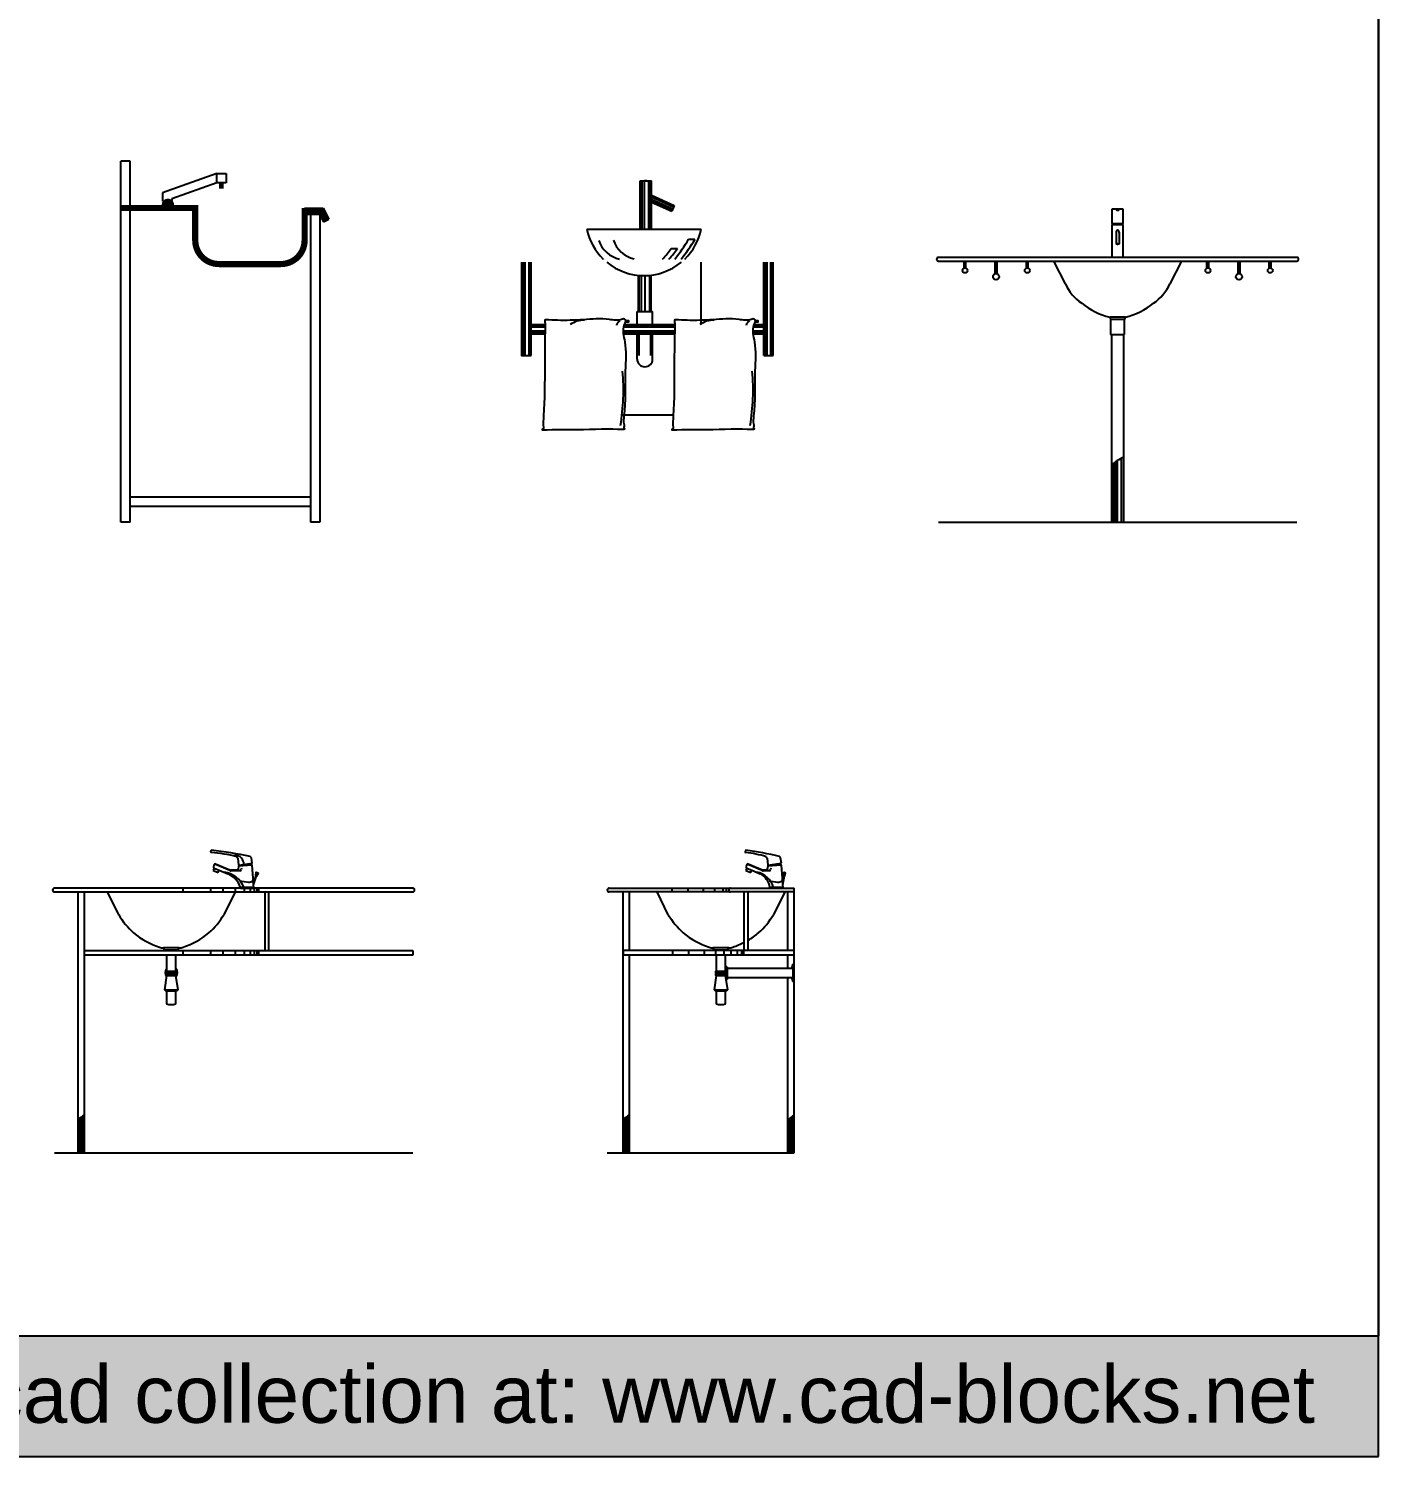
# Model space of a CAD drawing. Header units: millimetres. Extents: x 1357 to 18171, y 1516 to 18553.
# Drawn here: x 13838 to 18171, y 1516 to 6100 of the extents above; entities that cross this region are included whole.
import ezdxf

# ---------------------------------------------------------------- set-up
doc = ezdxf.new("R2010")
doc.units = ezdxf.units.MM
doc.layers.add('www.cad-blocks.net', color=7, linetype='Continuous')
doc.styles.get("Standard").update_dxf_attribs({"font": 'arial.ttf'})

# ---------------------------------------------------------------- blocks, each defined once
blk = doc.blocks.new('QQQ6')
for p, q in [((-0.02642, -0.00289), (-0.02642, 1.1556)), ((-0.02642, 1.1556), (0.00358, 1.1556)), ((-0.02642, 1.0056), (-0.02642, 1.1556)), ((0.00358, -0.00289), (0.00358, 1.1556)), ((-0.3342, 1.11669), (-0.3342, 1.08669)), ((-0.3042, 1.11669), (-0.3342, 1.11669)), ((-0.3042, 1.11669), (-0.12985, 1.05458)), ((-0.3042, 1.08669), (-0.3042, 1.11669)), ((-0.3342, 1.08669), (-0.3042, 1.08669)), ((-0.3042, 1.08669), (-0.15985, 1.03484)), ((-0.12985, 1.05458), (-0.12985, 1.02798)), ((-0.15985, 1.03484), (-0.15985, 1.03003)), ((-0.64642, 1.0056), (-0.66434, 0.97017)), ((-0.58636, 1.0056), (-0.64642, 1.0056)), ((-0.63412, 0.9856), (-0.64649, 0.96114)), ((-0.58636, 0.9856), (-0.63412, 0.9856)), ((-0.63515, 0.98423), (-0.63515, -0.00289)), ((-0.60515, 0.98423), (-0.60515, -0.00289)), ((-0.64649, 0.96114), (-0.66434, 0.97017)), ((-0.60515, 0.07711), (-0.02642, 0.07711)), ((-0.60515, 0.04711), (-0.02642, 0.04711)), ((-0.63515, -0.00289), (-0.60515, -0.00289)), ((-0.02642, -0.00289), (0.00358, -0.00289))]:
    blk.add_line(p, q)
for points, const_width in [([(-0.3192, 1.08669), (-0.3192, 1.06809)], 0.015), ([(-0.65542, 0.96566), (-0.63707, 1.0011)], 0.02), ([(-0.58604, 0.99566), (-0.64548, 0.99566)], 0.02)]:
    blk.add_lwpolyline(points, dxfattribs=dict(const_width=const_width))
for points, const_width in [([(-0.15755, 1.0156, -1), (-0.1373, 1.0156, -1)], 0.01975), ([(-0.58636, 1.0056), (-0.58636, 0.90187, 0.414214), (-0.51019, 0.82571), (-0.31142, 0.82571, 0.414214), (-0.23525, 0.90187), (-0.23525, 1.0056), (0.00358, 1.0056)], 0.02)]:
    blk.add_lwpolyline(points, format="xyb", dxfattribs=dict(const_width=const_width))
blk = doc.blocks.new('78239929')
at = {"xscale": 10, "zscale": 10}
blk.add_blockref('QQQ6', (-0.0275, 0.0014), dxfattribs=at)
blk = doc.blocks.new('LAV-COR2')
at = {"xscale": 0.1, "zscale": 0.1}
blk.add_blockref('78239929', (-0.0008, 0.0015), dxfattribs=at)
blk = doc.blocks.new('A$C78876730')
blk.add_blockref('LAV-COR2', (0.6679, 0))
blk = doc.blocks.new('A$C229E34E3')
for p, q in [((0.3805, 0.6445), (0.3805, 0.7997)), ((0.3805, 0.7997), (0.4165, 0.7997)), ((0.3811, 0.6445), (0.3811, 0.7997)), ((0.3816, 0.6445), (0.3816, 0.7997)), ((0.3831, 0.6445), (0.3831, 0.7997)), ((0.3867, 0.6445), (0.3867, 0.7997)), ((0.4014, 0.8), (0.3938, 0.8)), ((0.3944, 0.6445), (0.3944, 0.7997)), ((0.4086, 0.6445), (0.4086, 0.7993)), ((0.4121, 0.6445), (0.4121, 0.7995)), ((0.4145, 0.6445), (0.4145, 0.7997)), ((0.4156, 0.6445), (0.4156, 0.7995)), ((0.4165, 0.6445), (0.4165, 0.7997)), ((0.4162, 0.7521), (0.4892, 0.7197)), ((0.4165, 0.7536), (0.4898, 0.721)), ((0.4165, 0.7482), (0.4878, 0.7166)), ((0.4165, 0.7408), (0.4849, 0.7104)), ((0.4165, 0.7356), (0.4829, 0.7061)), ((0.4165, 0.734), (0.4826, 0.7047)), ((0.4165, 0.7326), (0.482, 0.7035)), ((0.4165, 0.7317), (0.4817, 0.7028)), ((0.4898, 0.721), (0.4817, 0.7028)), ((0.2091, 0.6445), (0.5766, 0.6445)), ((0.5359, 0.6125), (0.5563, 0.6125)), ((0.4797, 0.5827), (0.5001, 0.5827)), ((0, 0.2388), (0, 0.5388)), ((0.0004, 0.2388), (0.0004, 0.5388)), ((0.0009, 0.2388), (0.0009, 0.5388)), ((0.0021, 0.2388), (0.0021, 0.5388)), ((0.0052, 0.2388), (0.0052, 0.5388)), ((0.0116, 0.2388), (0.0116, 0.5388)), ((0.0234, 0.2385), (0.0234, 0.5385)), ((0.0263, 0.2387), (0.0263, 0.5387)), ((0.0283, 0.2388), (0.0283, 0.5388)), ((0.0292, 0.2387), (0.0292, 0.5387)), ((0.03, 0.2388), (0.03, 0.5388)), ((0.576, 0.3388), (0.576, 0.5388)), ((0.777, 0.2388), (0.777, 0.5388)), ((0.7774, 0.2388), (0.7774, 0.5388)), ((0.7779, 0.2388), (0.7779, 0.5388)), ((0.7791, 0.2388), (0.7791, 0.5388)), ((0.7821, 0.2388), (0.7821, 0.5388)), ((0.7885, 0.2388), (0.7885, 0.5388)), ((0.8003, 0.2385), (0.8003, 0.5385)), ((0.8033, 0.2387), (0.8033, 0.5387)), ((0.8053, 0.2388), (0.8053, 0.5388)), ((0.8062, 0.2387), (0.8062, 0.5387)), ((0.807, 0.2388), (0.807, 0.5388)), ((0.3754, 0.3799), (0.3754, 0.4967)), ((0.3759, 0.3799), (0.3759, 0.4967)), ((0.3772, 0.3799), (0.3772, 0.4967)), ((0.3845, 0.3799), (0.3845, 0.4967)), ((0.3968, 0.3799), (0.3968, 0.4967)), ((0.4113, 0.3799), (0.4113, 0.4967)), ((0.4136, 0.3799), (0.4136, 0.4967)), ((0.415, 0.3799), (0.415, 0.4967)), ((0.4154, 0.3799), (0.4154, 0.4967)), ((0.3704, 0.3388), (0.3704, 0.3799)), ((0.3704, 0.3799), (0.4204, 0.3799)), ((0.4204, 0.3388), (0.4204, 0.3799)), ((0.03, 0.3388), (0.0755, 0.3388)), ((0.03, 0.3373), (0.0756, 0.3373)), ((0.03, 0.3315), (0.0755, 0.3315)), ((0.328, 0.3315), (0.4918, 0.3315)), ((0.3298, 0.3373), (0.4918, 0.3373)), ((0.3304, 0.3388), (0.4918, 0.3388)), ((0.7443, 0.3315), (0.776, 0.3315)), ((0.7461, 0.3373), (0.776, 0.3373)), ((0.7467, 0.3388), (0.776, 0.3388)), ((0.03, 0.3179), (0.0749, 0.3179)), ((0.03, 0.3129), (0.0748, 0.3129)), ((0.03, 0.3103), (0.0747, 0.3103)), ((0.03, 0.3088), (0.0746, 0.3088)), ((0.3264, 0.3179), (0.4912, 0.3179)), ((0.3266, 0.3129), (0.491, 0.3129)), ((0.3268, 0.3103), (0.491, 0.3103)), ((0.327, 0.3088), (0.4909, 0.3088)), ((0.3704, 0.2278), (0.3704, 0.3088)), ((0.3719, 0.239), (0.3719, 0.3088)), ((0.3767, 0.239), (0.3767, 0.3088)), ((0.4146, 0.239), (0.4146, 0.3088)), ((0.418, 0.239), (0.418, 0.3088)), ((0.4204, 0.2278), (0.4204, 0.3088)), ((0.7427, 0.3179), (0.776, 0.3179)), ((0.7428, 0.3129), (0.776, 0.3129)), ((0.7431, 0.3103), (0.776, 0.3103)), ((0.7432, 0.3088), (0.776, 0.3088)), ((0, 0.2388), (0.03, 0.2388)), ((0.777, 0.2388), (0.807, 0.2388)), ((0.322, 0.0488), (0.4867, 0.0488))]:
    blk.add_line(p, q)
at = {"ltscale": 10}
for points in [[(0.3336, 0.3515), (0.3423, 0.3515), (0.3423, 0.346), (0.3332, 0.346)], [(0.7499, 0.3515), (0.7586, 0.3515), (0.7586, 0.346), (0.7495, 0.346)]]:
    blk.add_lwpolyline(points, dxfattribs=at)
for centre, radius, start, end in [((0.3928, 0.6835), 0.1879, 191.9944, 225.7843), ((0.3928, 0.6835), 0.1879, 314.2157, 348.0056), ((0.333, 0.6371), 0.0903, 198.5737, 258.007), ((0.3799, 0.6382), 0.0903, 198.5737, 258.007), ((0.0305, 0.9156), 0.5894, 321.5165, 329.0485), ((0.0509, 0.9156), 0.5894, 321.5165, 329.0485), ((0.3211, 0.6835), 0.1879, 314.2157, 327.5617), ((0.3415, 0.6835), 0.1879, 314.2157, 327.5617), ((0.3928, 0.6835), 0.1879, 225.3545, 225.7843), ((0.3928, 0.6835), 0.1879, 230.3494, 309.6506), ((0.3928, 0.6835), 0.1879, 314.2157, 314.6455), ((0.3954, 0.2278), 0.025, 180, 0)]:
    blk.add_arc(centre, radius, start, end)
for centre, radius, start, end in [((0.2035, 0.2692), 0.0838, 91.66, 124.5261), ((0.3245, 0.3318), 0.0207, 116.0055, 169.1447), ((0.6198, 0.2692), 0.0838, 91.66, 124.5261), ((0.7408, 0.3318), 0.0207, 116.0055, 169.1447), ((-0.3768, 0.1292), 0.7034, 350.6053, 4.8335), ((0.0395, 0.1292), 0.7034, 350.6053, 4.8335)]:
    blk.add_arc(centre, radius, start, end, dxfattribs=at)
for points in [[(0.0789, 0.3539), (0.0745, 0.353), (0.0745, 0.3469), (0.0754, 0.3288), (0.0737, 0.2075), (0.0702, 0.0455), (0.0702, 0.0074), (0.0702, 0.0048), (0.0659, 0.0014), (0.0815, 0.0005), (0.1655, 0.0014), (0.3076, 0.0031), (0.3276, 0.0031), (0.331, 0.004), (0.3293, 0.0057), (0.3302, 0.0118), (0.3293, 0.0196), (0.3293, 0.0447), (0.3336, 0.1902), (0.3319, 0.2829), (0.3302, 0.3383), (0.3327, 0.3534), (0.3267, 0.3565), (0.3206, 0.3547), (0.2816, 0.3547), (0.1976, 0.3539), (0.1144, 0.3521), (0.078, 0.3539)], [(0.4951, 0.3539), (0.4908, 0.353), (0.4908, 0.3469), (0.4917, 0.3288), (0.4899, 0.2075), (0.4865, 0.0455), (0.4865, 0.0074), (0.4865, 0.0048), (0.4821, 0.0014), (0.4977, 0.0005), (0.5818, 0.0014), (0.7239, 0.0031), (0.7439, 0.0031), (0.7473, 0.004), (0.7456, 0.0057), (0.7465, 0.0118), (0.7456, 0.0196), (0.7456, 0.0447), (0.7499, 0.1902), (0.7482, 0.2829), (0.7465, 0.3383), (0.749, 0.3534), (0.743, 0.3565), (0.7369, 0.3547), (0.6979, 0.3547), (0.6139, 0.3539), (0.5307, 0.3521), (0.4943, 0.3539)]]:
    blk.add_spline(points, degree=3, dxfattribs=at)
at = {"linetype": 'ByBlock'}
blk.add_point((0, 0.2388), dxfattribs=at)
blk.add_point((0, 0.2388), dxfattribs=at)
blk = doc.blocks.new('A$C1B67439B')
for p, q in [((0.5993, 1.005), (0.5627, 1.005)), ((0.5627, 1.005), (0.5627, 0.959)), ((0.5993, 0.959), (0.5993, 1.005)), ((0.5627, 0.959), (0.5993, 0.959)), ((0.5993, 0.955), (0.5627, 0.955)), ((0.5627, 0.955), (0.5627, 0.85)), ((0.5647, 0.955), (0.5647, 0.959)), ((0.576, 0.9309), (0.576, 0.893)), ((0.576, 0.9309), (0.576, 0.9049)), ((0.586, 0.9309), (0.586, 0.893)), ((0.5973, 0.955), (0.5973, 0.959)), ((0.5993, 0.85), (0.5993, 0.955)), ((1.156, 0.85), (0.006, 0.85)), ((0.006, 0.838), (1.156, 0.838)), ((0.088, 0.8154), (0.088, 0.838)), ((0.094, 0.8154), (0.094, 0.838)), ((0.188, 0.7978), (0.188, 0.838)), ((0.194, 0.7978), (0.194, 0.838)), ((0.288, 0.8154), (0.288, 0.838)), ((0.294, 0.8154), (0.294, 0.838)), ((0.4135, 0.7649), (0.376, 0.838)), ((0.786, 0.838), (0.7485, 0.7649)), ((0.868, 0.8154), (0.868, 0.838)), ((0.874, 0.8154), (0.874, 0.838)), ((0.968, 0.7978), (0.968, 0.838)), ((0.974, 0.7978), (0.974, 0.838)), ((1.068, 0.8154), (1.068, 0.838)), ((1.074, 0.8154), (1.074, 0.838)), ((0.606, 0.658), (0.556, 0.658)), ((0.5585, 0.652), (0.6035, 0.652)), ((0.5585, 0.652), (0.5585, 0.602)), ((0.6035, 0.602), (0.6035, 0.652)), ((0.5585, 0.602), (0.561, 0.602)), ((0.561, 0.602), (0.601, 0.602)), ((0.561, 0.602), (0.561, 0)), ((0.601, 0), (0.601, 0.602)), ((0.601, 0.602), (0.6035, 0.602)), ((0.5663, 0.1877), (0.5663, 0)), ((0.5729, 0.1929), (0.5729, 0)), ((0.58, 0.1978), (0.58, 0)), ((0.5926, 0.2047), (0.5926, 0)), ((0.006, 0), (1.156, 0))]:
    blk.add_line(p, q)
for centre, radius in [((0.581, 1.0025), 0.0025), ((0.091, 0.808), 0.008), ((0.191, 0.788), 0.01), ((0.291, 0.808), 0.008), ((0.871, 0.808), 0.008), ((0.971, 0.788), 0.01), ((1.071, 0.808), 0.008)]:
    blk.add_circle(centre, radius)
for centre, radius, start, end in [((0.006, 0.844), 0.006, 90, 270), ((1.156, 0.844), 0.006, 270, 90), ((0.5479, 0.825), 0.1472, 204.0745, 236.086), ((0.6141, 0.825), 0.1472, 303.914, 335.9255), ((0.6169, 0.8941), 0.2439, 231.6801, 255.5278), ((0.5451, 0.8941), 0.2439, 284.4722, 308.3199), ((0.5661, 0.6587), 0.0102, 183.9578, 221.282), ((0.5959, 0.6587), 0.0102, 318.718, 356.0422), ((0.6461, 0.0932), 0.1237, 111.3861, 133.468)]:
    blk.add_arc(centre, radius, start, end)
blk.add_ellipse((0.581, 0.9309), major_axis=(0, 0.00647), ratio=0.772917, start_param=4.712389, end_param=7.853982)
blk.add_ellipse((0.581, 0.893), major_axis=(-0.005, 0), ratio=0.258825)
blk = doc.blocks.new('A$C62FD39DC')
for p, q in [((0.5687, 0.9064), (0.5226, 0.9257)), ((0.5694, 0.9082), (0.5234, 0.9275)), ((0.5913, 0.9511), (0.5952, 0.9465)), ((0.5952, 0.9465), (0.5969, 0.924)), ((0.5967, 0.9209), (0.5953, 0.9104)), ((0.5978, 0.921), (0.5967, 0.9209)), ((0.5969, 0.924), (0.5976, 0.9241)), ((0.5976, 0.9241), (0.6392, 0.9304)), ((0.5976, 0.9241), (0.5978, 0.921)), ((0.6397, 0.9243), (0.5978, 0.921)), ((0.6407, 0.9307), (0.6381, 0.9475)), ((0.6392, 0.9304), (0.6407, 0.9307)), ((0.6397, 0.9243), (0.6392, 0.9304)), ((0.6406, 0.9243), (0.6397, 0.9243)), ((0.6449, 0.8686), (0.6406, 0.9243)), ((0.519, 0.9144), (0.5159, 0.9071)), ((0.5159, 0.9071), (0.5319, 0.9004)), ((0.5181, 0.9148), (0.519, 0.9144)), ((0.519, 0.9144), (0.535, 0.9077)), ((0.5319, 0.9004), (0.535, 0.9077)), ((0.535, 0.9077), (0.5621, 0.8963)), ((0.5921, 0.9077), (0.5719, 0.9077)), ((0.6008, 0.9058), (0.5719, 0.9058)), ((0.6016, 0.8735), (0.6284, 0.8691)), ((0.6064, 0.9139), (0.6059, 0.9102)), ((0.6521, 0.8902), (0.6449, 0.8686)), ((0.6455, 0.8605), (0.6551, 0.8892)), ((0.6527, 0.9003), (0.6512, 0.8908)), ((0.6514, 0.8904), (0.6521, 0.8902)), ((0.6604, 0.8983), (0.6533, 0.9006)), ((0.6551, 0.8892), (0.6557, 0.889)), ((0.6561, 0.8892), (0.6606, 0.8977)), ((1.156, 0.85), (0.006, 0.85)), ((0.006, 0.838), (1.156, 0.838)), ((0.081, 0.838), (0.081, 0)), ((0.101, 0.838), (0.101, 0)), ((0.2121, 0.7649), (0.176, 0.838)), ((0.4179, 0.85), (0.4179, 0.838)), ((0.5066, 0.85), (0.5066, 0.838)), ((0.5467, 0.85), (0.5467, 0.838)), ((0.586, 0.838), (0.5499, 0.7649)), ((0.5866, 0.85), (0.5866, 0.838)), ((0.6454, 0.8525), (0.6034, 0.8525)), ((0.6034, 0.8525), (0.6034, 0.85)), ((0.6034, 0.85), (0.6454, 0.85)), ((0.6151, 0.85), (0.6151, 0.838)), ((0.6347, 0.85), (0.6347, 0.838)), ((0.6448, 0.8683), (0.6449, 0.8686)), ((0.6455, 0.8605), (0.6449, 0.8686)), ((0.6454, 0.85), (0.6454, 0.8525)), ((0.6454, 0.8525), (0.6461, 0.8525)), ((0.6461, 0.8525), (0.6455, 0.8605)), ((0.6471, 0.85), (0.6471, 0.838)), ((0.6555, 0.85), (0.6555, 0.838)), ((0.661, 0.85), (0.661, 0.838)), ((0.681, 0.838), (0.681, 0.65)), ((0.693, 0.838), (0.693, 0.65)), ((0.101, 0.65), (1.156, 0.65)), ((0.406, 0.658), (0.356, 0.658)), ((0.3604, 0.6524), (0.4016, 0.6524)), ((0.3604, 0.6524), (0.3604, 0.65)), ((0.4016, 0.65), (0.4016, 0.6524)), ((0.4179, 0.65), (0.4179, 0.635)), ((0.5066, 0.65), (0.5066, 0.635)), ((0.5467, 0.65), (0.5467, 0.635)), ((0.5866, 0.65), (0.5866, 0.635)), ((0.6151, 0.65), (0.6151, 0.635)), ((0.6347, 0.65), (0.6347, 0.635)), ((0.6471, 0.65), (0.6471, 0.635)), ((0.6555, 0.65), (0.6555, 0.635)), ((0.661, 0.65), (0.661, 0.635)), ((1.156, 0.65), (1.156, 0.635)), ((1.156, 0.635), (0.101, 0.635)), ((0.366, 0.635), (0.366, 0.5834)), ((0.396, 0.5834), (0.396, 0.635)), ((0.366, 0.5694), (0.359, 0.5239)), ((0.366, 0.5834), (0.365, 0.5834)), ((0.365, 0.5774), (0.397, 0.5774)), ((0.365, 0.5774), (0.365, 0.5754)), ((0.365, 0.5754), (0.397, 0.5754)), ((0.365, 0.5694), (0.366, 0.5694)), ((0.366, 0.5834), (0.396, 0.5834)), ((0.366, 0.5694), (0.396, 0.5694)), ((0.397, 0.5834), (0.396, 0.5834)), ((0.403, 0.5239), (0.396, 0.5694)), ((0.396, 0.5694), (0.397, 0.5694)), ((0.397, 0.5754), (0.397, 0.5774)), ((0.359, 0.5239), (0.403, 0.5239)), ((0.366, 0.5199), (0.396, 0.5199)), ((0.366, 0.5199), (0.366, 0.4784)), ((0.396, 0.4784), (0.396, 0.5199)), ((0.0828, 0.1076), (0.0828, 0)), ((0.0862, 0.1104), (0.0862, 0)), ((0.0907, 0.1139), (0.0907, 0)), ((0.0968, 0.1184), (0.0968, 0)), ((0.006, 0), (1.156, 0))]:
    blk.add_line(p, q)
for centre, radius, start, end in [((0.5117, 0.9677), 0.00432, 116.8343, 233.8152), ((0.4672, 0.4389), 0.527, 76.3858, 85.4341), ((0.3909, -0.1594), 1.1372, 77.6345, 84.0006), ((0.5098, 0.9716), 0.0000153, 22.1065, 264.0006), ((0.5193, 0.9177), 0.00315, 169.4804, 247.249), ((0.5367, 0.9145), 0.0208, 145.0177, 169.4804), ((0.5222, 0.9246), 0.00315, 67.249, 145.0177), ((0.5222, 0.9246), 0.00118, 67.249, 145.0177), ((0.5866, 0.9277), 0.0274, 42.4182, 107.9452), ((0.5841, 0.9267), 0.03, 359.8314, 40.7276), ((0.6334, 0.9468), 0.00473, 8.6311, 77.6345), ((0.5392, 0.8191), 0.0828, 23.8396, 81.9295), ((0.5334, 0.8278), 0.0743, 19.4695, 67.249), ((0.5719, 0.914), 0.00828, 247.249, 270), ((0.5719, 0.914), 0.00631, 247.249, 270), ((0.5921, 0.9109), 0.00315, 270, 351.9849), ((0.6008, 0.9109), 0.00512, 270, 351.9849), ((0.6301, 0.8889), 0.0199, 265.1026, 308.8791), ((0.6344, 0.8856), 0.0147, 303.9698, 312.0045), ((0.6516, 0.8908), 0.000394, 170.6534, 251.5997), ((0.6531, 0.9003), 0.000394, 71.5997, 170.6534), ((0.6558, 0.8893), 0.000394, 251.5997, 332.546), ((0.6602, 0.8979), 0.000394, 332.546, 71.5997), ((0.006, 0.844), 0.006, 90, 270), ((1.156, 0.844), 0.006, 270, 90), ((0.4271, 0.8919), 0.2497, 210.564, 228.0604), ((0.3349, 0.8919), 0.2497, 311.9396, 329.436), ((0.429, 0.915), 0.2685, 231.0582, 251.2629), ((0.333, 0.915), 0.2685, 288.7371, 308.9418), ((0.3616, 0.7192), 0.0615, 252.0967, 264.7549), ((0.3635, 0.6593), 0.00758, 189.8179, 245.8497), ((0.3985, 0.6593), 0.00758, 294.1503, 350.1821), ((0.4004, 0.7192), 0.0615, 275.2451, 287.9033), ((0.381, 0.5784), 0.02, 138.5904, 218.9808), ((0.3663, 0.5804), 0.00325, 112.6199, 247.3801), ((0.3663, 0.5724), 0.00325, 112.6199, 247.3801), ((0.381, 0.5784), 0.02, 321.0192, 41.4096), ((0.3958, 0.5804), 0.00325, 292.6199, 67.3801), ((0.3958, 0.5724), 0.00325, 292.6199, 67.3801), ((0.3664, 0.5287), 0.00879, 212.9626, 267.5476), ((0.3956, 0.5287), 0.00879, 272.4524, 327.0374), ((0.381, 0.5336), 0.0573, 254.8107, 285.1893), ((0.1769, 0.0001), 0.1429, 122.0944, 132.1685)]:
    blk.add_arc(centre, radius, start, end)
blk = doc.blocks.new('A$C25752799')
for p, q in [((0.4979, 0.9064), (0.4518, 0.9257)), ((0.4986, 0.9082), (0.4526, 0.9275)), ((0.5098, 0.9511), (0.5137, 0.9465)), ((0.5137, 0.9465), (0.5154, 0.924)), ((0.5152, 0.9209), (0.5138, 0.9104)), ((0.5163, 0.921), (0.5152, 0.9209)), ((0.5154, 0.924), (0.5161, 0.9241)), ((0.5161, 0.9241), (0.5577, 0.9304)), ((0.5161, 0.9241), (0.5163, 0.921)), ((0.5582, 0.9243), (0.5163, 0.921)), ((0.5592, 0.9307), (0.5566, 0.9475)), ((0.5577, 0.9304), (0.5592, 0.9307)), ((0.5582, 0.9243), (0.5577, 0.9304)), ((0.5591, 0.9243), (0.5582, 0.9243)), ((0.5634, 0.8686), (0.5591, 0.9243)), ((0.4482, 0.9144), (0.4451, 0.9071)), ((0.4451, 0.9071), (0.4611, 0.9004)), ((0.4473, 0.9148), (0.4482, 0.9144)), ((0.4482, 0.9144), (0.4642, 0.9077)), ((0.4611, 0.9004), (0.4642, 0.9077)), ((0.4642, 0.9077), (0.4913, 0.8963)), ((0.5106, 0.9077), (0.5011, 0.9077)), ((0.5194, 0.9058), (0.5011, 0.9058)), ((0.5201, 0.8735), (0.5469, 0.8691)), ((0.525, 0.9139), (0.5244, 0.9102)), ((0.5664, 0.8902), (0.5634, 0.8686)), ((0.564, 0.8605), (0.5694, 0.8892)), ((0.5671, 0.9003), (0.5656, 0.8908)), ((0.5658, 0.8904), (0.5664, 0.8902)), ((0.5719, 0.8983), (0.5676, 0.9006)), ((0.5694, 0.8892), (0.5701, 0.889)), ((0.5705, 0.8892), (0.5721, 0.8977)), ((0.006, 0.85), (0.6, 0.85)), ((0.6, 0.838), (0.006, 0.838)), ((0.05, 0.838), (0.05, 0)), ((0.07, 0.838), (0.07, 0.65)), ((0.1961, 0.7649), (0.16, 0.838)), ((0.207, 0.85), (0.207, 0.838)), ((0.2585, 0.85), (0.2585, 0.838)), ((0.3081, 0.85), (0.3081, 0.838)), ((0.3443, 0.85), (0.3443, 0.838)), ((0.371, 0.85), (0.371, 0.838)), ((0.3816, 0.85), (0.3816, 0.838)), ((0.44, 0.65), (0.44, 0.838)), ((0.452, 0.65), (0.452, 0.838)), ((0.5639, 0.8525), (0.522, 0.8525)), ((0.522, 0.8525), (0.522, 0.85)), ((0.522, 0.85), (0.5639, 0.85)), ((0.57, 0.838), (0.5339, 0.7649)), ((0.5633, 0.8683), (0.5634, 0.8686)), ((0.564, 0.8605), (0.5634, 0.8686)), ((0.5639, 0.85), (0.5639, 0.8525)), ((0.5639, 0.8525), (0.5646, 0.8525)), ((0.5646, 0.8525), (0.564, 0.8605)), ((0.58, 0.65), (0.58, 0.838)), ((0.6, 0), (0.6, 0.85)), ((0.6, 0.5934), (0.6, 0.838)), ((0.6, 0.65), (0.0525, 0.65)), ((0.0525, 0.635), (0.0525, 0.65)), ((0.2099, 0.65), (0.2099, 0.635)), ((0.2614, 0.65), (0.2614, 0.635)), ((0.311, 0.65), (0.311, 0.635)), ((0.3444, 0.658), (0.3387, 0.658)), ((0.39, 0.658), (0.34, 0.658)), ((0.3444, 0.6524), (0.3856, 0.6524)), ((0.3444, 0.6524), (0.3444, 0.65)), ((0.3472, 0.65), (0.3472, 0.635)), ((0.3739, 0.65), (0.3739, 0.635)), ((0.3856, 0.65), (0.3856, 0.6524)), ((0.3968, 0.65), (0.3968, 0.635)), ((0.4171, 0.65), (0.4171, 0.635)), ((0.4311, 0.65), (0.4311, 0.635)), ((0.4385, 0.635), (0.4385, 0.65)), ((0.6, 0.635), (0.0525, 0.635)), ((0.07, 0.635), (0.07, 0)), ((0.35, 0.635), (0.35, 0.5834)), ((0.38, 0.5834), (0.38, 0.635)), ((0.385, 0.5964), (0.385, 0.5584)), ((0.4515, 0.635), (0.4365, 0.635)), ((0.58, 0.5934), (0.58, 0.635)), ((0.596, 0.6064), (0.596, 0.5504)), ((0.596, 0.6064), (0.6, 0.6064)), ((0.35, 0.5694), (0.343, 0.5239)), ((0.35, 0.5834), (0.349, 0.5834)), ((0.349, 0.5774), (0.381, 0.5774)), ((0.349, 0.5774), (0.349, 0.5754)), ((0.349, 0.5754), (0.381, 0.5754)), ((0.349, 0.5694), (0.35, 0.5694)), ((0.35, 0.5834), (0.38, 0.5834)), ((0.35, 0.5694), (0.38, 0.5694)), ((0.381, 0.5834), (0.38, 0.5834)), ((0.387, 0.5239), (0.38, 0.5694)), ((0.38, 0.5694), (0.381, 0.5694)), ((0.381, 0.5754), (0.381, 0.5774)), ((0.385, 0.5934), (0.596, 0.5934)), ((0.385, 0.5634), (0.596, 0.5634)), ((0.58, 0), (0.58, 0.5634)), ((0.596, 0.5504), (0.6, 0.5504)), ((0.6, 0), (0.6, 0.5634)), ((0.343, 0.5239), (0.387, 0.5239)), ((0.35, 0.5199), (0.38, 0.5199)), ((0.35, 0.5199), (0.35, 0.4784)), ((0.38, 0.4784), (0.38, 0.5199)), ((0.0518, 0.1076), (0.0518, 0)), ((0.0552, 0.1104), (0.0552, 0)), ((0.0597, 0.1139), (0.0597, 0)), ((0.0658, 0.1184), (0.0658, 0)), ((0.5818, 0.1076), (0.5818, 0)), ((0.5852, 0.1104), (0.5852, 0)), ((0.5897, 0.1139), (0.5897, 0)), ((0.5958, 0.1184), (0.5958, 0)), ((0, 0), (0.6, 0))]:
    blk.add_line(p, q)
for centre, radius, start, end in [((0.4471, 0.9677), 0.00432, 116.8343, 233.8152), ((0.4108, 0.6283), 0.3376, 72.958, 84.2641), ((0.3418, 0.1203), 0.8575, 75.7433, 83.0749), ((0.4452, 0.9716), 0.0000153, 22.1065, 264.0006), ((0.4485, 0.9177), 0.00315, 169.4804, 247.249), ((0.4659, 0.9145), 0.0208, 145.0177, 169.4804), ((0.4514, 0.9246), 0.00315, 67.249, 145.0177), ((0.4514, 0.9246), 0.00118, 67.249, 145.0177), ((0.5519, 0.9468), 0.00473, 8.6311, 77.6345), ((0.4682, 0.8344), 0.0677, 15.5453, 79.9484), ((0.4633, 0.8441), 0.0592, 8.1605, 61.798), ((0.5011, 0.914), 0.00828, 247.249, 270), ((0.5011, 0.914), 0.00631, 247.249, 270), ((0.5106, 0.9109), 0.00315, 270, 351.9849), ((0.5194, 0.9109), 0.00512, 270, 351.9849), ((0.5486, 0.8889), 0.0199, 265.1026, 308.8791), ((0.5529, 0.8856), 0.0147, 303.9698, 312.0045), ((0.566, 0.8908), 0.000394, 170.6534, 251.5997), ((0.5675, 0.9003), 0.000394, 71.5997, 170.6534), ((0.5702, 0.8893), 0.000394, 251.5997, 332.546), ((0.5717, 0.8979), 0.000394, 332.546, 71.5997), ((0.006, 0.844), 0.006, 90, 270), ((0.396, 0.844), 0.006, 90, 270), ((0.4111, 0.8919), 0.2497, 210.564, 228.0604), ((0.3189, 0.8919), 0.2497, 311.9396, 329.436), ((0.413, 0.915), 0.2685, 231.0582, 251.2629), ((0.317, 0.915), 0.2685, 300.1766, 308.9418), ((0.3456, 0.7192), 0.0615, 252.0967, 264.7549), ((0.3558, 0.6694), 0.0206, 213.8308, 236.15), ((0.3834, 0.6583), 0.00631, 290.9567, 357.6079), ((0.3844, 0.7192), 0.0615, 275.2451, 287.9033), ((0.317, 0.915), 0.2685, 288.7371, 297.2568), ((0.3825, 0.5958), 0.00256, 12.6804, 167.3196), ((0.6335, 0.5877), 0.0419, 153.5601, 172.2345), ((0.3503, 0.5804), 0.00325, 112.6199, 247.3801), ((0.3503, 0.5724), 0.00325, 112.6199, 247.3801), ((0.3798, 0.5804), 0.00325, 292.6199, 67.3801), ((0.3798, 0.5724), 0.00325, 292.6199, 67.3801), ((0.3825, 0.559), 0.00256, 258.4796, 347.3196), ((0.6239, 0.5667), 0.0323, 185.7976, 210.2026), ((0.3504, 0.5287), 0.00879, 212.9626, 267.5476), ((0.3796, 0.5287), 0.00879, 272.4524, 327.0374), ((0.365, 0.5336), 0.0573, 254.8107, 285.1893), ((0.1459, 0.0001), 0.1429, 122.0944, 132.1685), ((0.6759, 0.0001), 0.1429, 122.0944, 132.1685)]:
    blk.add_arc(centre, radius, start, end)
blk = doc.blocks.new('FORMAT')
at = {"layer": 'www.cad-blocks.net', "true_color": 0x546d8e}
h = blk.add_hatch(color=155, dxfattribs=at)
h.set_gradient(color1=(68, 68, 68), color2=(84, 109, 142), tint=1)
h.paths.add_polyline_path([(3594.1, 1904), (3594.1, 1516.3), (18171.5, 1516.3), (18171.5, 1904)])
at = {"layer": 'www.cad-blocks.net', "color": 155, "true_color": 0x546d8e}
for p, q in [((18171.5, 1516.3), (18171.5, 18552.9)), ((18171.5, 17924.1), (18171.5, 1904)), ((3594.1, 1904), (18171.5, 1904)), ((3594.1, 1904), (18171.5, 1904)), ((3594.1, 1904), (18171.5, 1904)), ((3594.1, 1904), (18171.5, 1904)), ((3594.1, 1516.3), (18171.5, 1516.3))]:
    blk.add_line(p, q, dxfattribs=at)
at = {"layer": 'www.cad-blocks.net', "insert": (11343.9, 1808.5), "char_height": 184.275, "attachment_point": 1}
blk.add_mtext_dynamic_manual_height_columns('{\\C255;\\c16777215;download more free cad collection at: www.cad-blocks.net}', width=45138.163, gutter_width=12.5, heights=[0], dxfattribs=at)

msp = doc.modelspace()

# ---------------------------------------------------------------- block references
at = {"color": 7, "yscale": 1000, "zscale": 1000}
for name, p, xscale in [('A$C78876730', (14801.9, 4515.3), -1000), ('A$C229E34E3', (15420.9, 4811.3), 1000), ('A$C1B67439B', (16753, 4515.3), 1000), ('A$C62FD39DC', (13914.8, 2490.5), 1000), ('A$C25752799', (15695.5, 2490.5), 1000)]:
    msp.add_blockref(name, p, dxfattribs=dict(at, xscale=xscale))
at = {"layer": 'www.cad-blocks.net'}
msp.add_blockref('FORMAT', (0, 0), dxfattribs=at)

doc.saveas('drawing.dxf')
